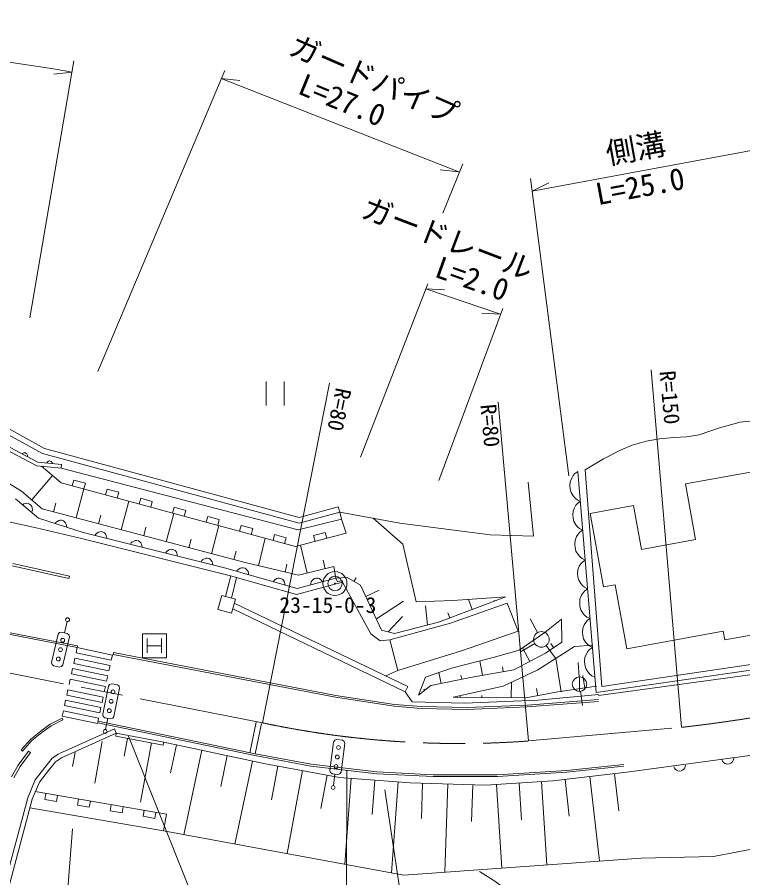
# Model space of a CAD drawing. Units: millimetres, scale not verified. Extents: x 40000 to 680000, y 20000 to 380000.
# Drawn here: x 285237 to 345690, y 244396 to 316085 of the extents above; entities that cross this region are included whole.
import ezdxf
from ezdxf.enums import TextEntityAlignment as Align

# ---------------------------------------------------------------- set-up
doc = ezdxf.new("R2010")
doc.units = ezdxf.units.MM
doc.header["$LTSCALE"] = 1000
doc.linetypes.add('CHAIN', pattern=[18.5, 12, -1.5, 3.5, -1.5])
for name, color, linetype, lineweight in [('M-BGD', 7, 'Continuous', 13), ('M-BGD-EXST', 7, 'Continuous', 13), ('M-BMK', 2, 'CHAIN', 13), ('M-BMK-SRVR', 3, 'Continuous', 13), ('M-STR-HTXT', 7, 'Continuous', 13), ('M-STR-STRC', 7, 'Continuous', 13)]:
    doc.layers.add(name, color=color, linetype=linetype, lineweight=lineweight)
doc.styles.add('ＭＳ ゴシック', font='')
doc.styles.get('ＭＳ ゴシック').set_extended_font_data('MS Gothic')

msp = doc.modelspace()

# ---------------------------------------------------------------- linework, layer by layer
at = {"layer": 'M-BGD'}
for p, q in [((305970, 285747), (305970, 283747)), ((307490, 283747), (307490, 285747)), ((287337, 279743), (283214, 282006)), ((287507, 280164), (283372, 282433)), ((286868, 278713), (282462, 281038)), ((286956, 279006), (282564, 281323)), ((285682, 279746), (285637, 279702)), ((285732, 279776), (285682, 279746)), ((285800, 279797), (285732, 279776)), ((285858, 279800), (285800, 279797)), ((285921, 279790), (285858, 279800)), ((285991, 279752), (285921, 279790)), ((286035, 279707), (285991, 279752)), ((286065, 279657), (286035, 279707)), ((286086, 279589), (286065, 279657)), ((286089, 279531), (286086, 279589)), ((308734, 273939), (287337, 279743)), ((308733, 274406), (287507, 280164)), ((286079, 279469), (286089, 279531)), ((288918, 278811), (286956, 279006)), ((287714, 278991), (287688, 278933)), ((287749, 279038), (287714, 278991)), ((287803, 279083), (287749, 279038)), ((287856, 279108), (287803, 279083)), ((287918, 279121), (287856, 279108)), ((287997, 279114), (287918, 279121)), ((288055, 279088), (287997, 279114)), ((288102, 279053), (288055, 279088)), ((288147, 278998), (288102, 279053)), ((288171, 278946), (288147, 278998)), ((288185, 278884), (288171, 278946)), ((282305, 278607), (285584, 276606)), ((288888, 278512), (286868, 278713)), ((288905, 277295), (287253, 278675)), ((288888, 278512), (288918, 278811)), ((308637, 273369), (288888, 278512)), ((331942, 278240), (331705, 278070)), ((331941, 278247), (333476, 259840)), ((333948, 260325), (332547, 278371)), ((346325, 278185), (340913, 277201)), ((286451, 275868), (288179, 277901)), ((289948, 277530), (289817, 277048)), ((290913, 277268), (289948, 277530)), ((331435, 277696), (331311, 277384)), ((331568, 277908), (331435, 277696)), ((331705, 278070), (331568, 277908)), ((308432, 271993), (288905, 277295)), ((290138, 274384), (290775, 276788)), ((290782, 276786), (290913, 277268)), ((292738, 276773), (292607, 276290)), ((293703, 276511), (292738, 276773)), ((327801, 277343), (328240, 272859)), ((331311, 277384), (331286, 277081)), ((331286, 277081), (331311, 276782)), ((331311, 276782), (331385, 276488)), ((340913, 277201), (341755, 272571)), ((285584, 276606), (287319, 275131)), ((293572, 276028), (293703, 276511)), ((295527, 276015), (295396, 275533)), ((296492, 275753), (295527, 276015)), ((331385, 276488), (331560, 276201)), ((331560, 276201), (331726, 276014)), ((331726, 276014), (331888, 275877)), ((287020, 274347), (285086, 275959)), ((285777, 275539), (285669, 275473)), ((285887, 275578), (285777, 275539)), ((286028, 275591), (285887, 275578)), ((286143, 275573), (286028, 275591)), ((286261, 275527), (286143, 275573)), ((286384, 275424), (286261, 275527)), ((286450, 275316), (286384, 275424)), ((286488, 275206), (286450, 275316)), ((288259, 274882), (288451, 275607)), ((293896, 273388), (294527, 275769)), ((296361, 275271), (296492, 275753)), ((311985, 275298), (308733, 274406)), ((311985, 275298), (312105, 274864)), ((331791, 275430), (331663, 275226)), ((331922, 275585), (331791, 275430)), ((331888, 275877), (332150, 275748)), ((332150, 275748), (331922, 275585)), ((336595, 275405), (332970, 274746)), ((337259, 271754), (336595, 275405)), ((280708, 274866), (286804, 273542)), ((286437, 274833), (286483, 274950)), ((286483, 274950), (286501, 275066)), ((286501, 275066), (286488, 275206)), ((287319, 275131), (304231, 270649)), ((292017, 273886), (292207, 274604)), ((297654, 272392), (298279, 274750)), ((298317, 275258), (298186, 274775)), ((299282, 274996), (298317, 275258)), ((299151, 274513), (299282, 274996)), ((312105, 274864), (308734, 273939)), ((312105, 274864), (312262, 274270)), ((317115, 273943), (312105, 274864)), ((331544, 274927), (331520, 274636)), ((331520, 274636), (331544, 274349)), ((331663, 275226), (331544, 274927)), ((332970, 274746), (334082, 268634)), ((290743, 273171), (287020, 274347)), ((288479, 274012), (288404, 273909)), ((288566, 274089), (288479, 274012)), ((288692, 274154), (288566, 274089)), ((288805, 274181), (288692, 274154)), ((288931, 274183), (288805, 274181)), ((289084, 274135), (288931, 274183)), ((289186, 274061), (289084, 274135)), ((289264, 273973), (289186, 274061)), ((289329, 273848), (289264, 273973)), ((301106, 274501), (300975, 274018)), ((302071, 274238), (301106, 274501)), ((301940, 273756), (302071, 274238)), ((312262, 274270), (308637, 273369)), ((312262, 274270), (312655, 273103)), ((317364, 272188), (314895, 274352)), ((324633, 272973), (317115, 273943)), ((331544, 274349), (331616, 274066)), ((331616, 274066), (331783, 273791)), ((286804, 273542), (290604, 272662)), ((289356, 273735), (289329, 273848)), ((289358, 273608), (289356, 273735)), ((302513, 270227), (290743, 273171)), ((292001, 273186), (291879, 273113)), ((292112, 273220), (292001, 273186)), ((292238, 273230), (292112, 273220)), ((292394, 273191), (292238, 273230)), ((292500, 273123), (292394, 273191)), ((295775, 272890), (295963, 273601)), ((301412, 271396), (302031, 273731)), ((303896, 273743), (303765, 273261)), ((304861, 273481), (303896, 273743)), ((304730, 272999), (304861, 273481)), ((310900, 273159), (309932, 272905)), ((311027, 272675), (310900, 273159)), ((331783, 273791), (331942, 273612)), ((331942, 273612), (332098, 273480)), ((332112, 273187), (331975, 273025)), ((332098, 273480), (332349, 273357)), ((332349, 273357), (332112, 273187)), ((290604, 272662), (303019, 269550)), ((291797, 273031), (291729, 272924)), ((291879, 273113), (291797, 273031)), ((292583, 273040), (292500, 273123)), ((292655, 272919), (292583, 273040)), ((292689, 272807), (292655, 272919)), ((292699, 272681), (292689, 272807)), ((294943, 272450), (294822, 272377)), ((295055, 272484), (294943, 272450)), ((295181, 272494), (295055, 272484)), ((295336, 272455), (295181, 272494)), ((295443, 272387), (295336, 272455)), ((299533, 271894), (299720, 272598)), ((305339, 270386), (305884, 272685)), ((306685, 272986), (306554, 272503)), ((307650, 272724), (306685, 272986)), ((307519, 272241), (307650, 272724)), ((312655, 273103), (308432, 271993)), ((309932, 272905), (310060, 272421)), ((328240, 272859), (324633, 272973)), ((331718, 272501), (331693, 272198)), ((331843, 272813), (331718, 272501)), ((331975, 273025), (331843, 272813)), ((341755, 272571), (337259, 271754)), ((294739, 272295), (294672, 272188)), ((294822, 272377), (294739, 272295)), ((295525, 272304), (295443, 272387)), ((295598, 272183), (295525, 272304)), ((295632, 272072), (295598, 272183)), ((295642, 271945), (295632, 272072)), ((297886, 271714), (297765, 271641)), ((297997, 271748), (297886, 271714)), ((298123, 271758), (297997, 271748)), ((298279, 271719), (298123, 271758)), ((298385, 271651), (298279, 271719)), ((309404, 269779), (308836, 272100)), ((318483, 267388), (317364, 272188)), ((331693, 272198), (331718, 271899)), ((331718, 271899), (331793, 271604)), ((297682, 271559), (297614, 271452)), ((297765, 271641), (297682, 271559)), ((298468, 271568), (298385, 271651)), ((298541, 271447), (298468, 271568)), ((298575, 271336), (298541, 271447)), ((298584, 271209), (298575, 271336)), ((300940, 271012), (300828, 270978)), ((301066, 271022), (300940, 271012)), ((301221, 270983), (301066, 271022)), ((303291, 270898), (303476, 271595)), ((331793, 271604), (331967, 271318)), ((331967, 271318), (332133, 271131)), ((332133, 271131), (332295, 270994)), ((332295, 270994), (332557, 270865)), ((289551, 269328), (284826, 270393)), ((289595, 269523), (284870, 270588)), ((300625, 270823), (300557, 270716)), ((300707, 270905), (300625, 270823)), ((300828, 270978), (300707, 270905)), ((301328, 270915), (301221, 270983)), ((301410, 270832), (301328, 270915)), ((301483, 270711), (301410, 270832)), ((301517, 270600), (301483, 270711)), ((301527, 270473), (301517, 270600)), ((304231, 270649), (308663, 269598)), ((307555, 269861), (307713, 270529)), ((308663, 269598), (311629, 270324)), ((310887, 270142), (310715, 270846)), ((311629, 270324), (311794, 269357)), ((332071, 270343), (331951, 270044)), ((332198, 270547), (332071, 270343)), ((332330, 270702), (332198, 270547)), ((332557, 270865), (332330, 270702)), ((308573, 268500), (302513, 270227)), ((303019, 269550), (308503, 267987)), ((303619, 270036), (303547, 269932)), ((303704, 270116), (303619, 270036)), ((303827, 270185), (303704, 270116)), ((303940, 270215), (303827, 270185)), ((304066, 270221), (303940, 270215)), ((304220, 270177), (304066, 270221)), ((304325, 270106), (304220, 270177)), ((304404, 270021), (304325, 270106)), ((304473, 269897), (304404, 270021)), ((304503, 269784), (304473, 269897)), ((304509, 269658), (304503, 269784)), ((331951, 270044), (331927, 269753)), ((331927, 269753), (331951, 269466)), ((289595, 269523), (289551, 269328)), ((302596, 267833), (303040, 269543)), ((303078, 267700), (303521, 269406)), ((306649, 269173), (306577, 269068)), ((306734, 269253), (306649, 269173)), ((306857, 269321), (306734, 269253)), ((306970, 269352), (306857, 269321)), ((307096, 269357), (306970, 269352)), ((307250, 269313), (307096, 269357)), ((307355, 269242), (307250, 269313)), ((307434, 269157), (307355, 269242)), ((307503, 269033), (307434, 269157)), ((307533, 268921), (307503, 269033)), ((307539, 268794), (307533, 268921)), ((308503, 267987), (312339, 269016)), ((311794, 269357), (308573, 268500)), ((309708, 268926), (309700, 268800)), ((309740, 269038), (309708, 268926)), ((309811, 269160), (309740, 269038)), ((309892, 269244), (309811, 269160)), ((309998, 269314), (309892, 269244)), ((310153, 269355), (309998, 269314)), ((310279, 269347), (310153, 269355)), ((310391, 269315), (310279, 269347)), ((310513, 269244), (310391, 269315)), ((310597, 269163), (310513, 269244)), ((310667, 269057), (310597, 269163)), ((311794, 269357), (312729, 269415)), ((311912, 269038), (311794, 269357)), ((312307, 269159), (311912, 269038)), ((312339, 269016), (312307, 269159)), ((312339, 269016), (314700, 264719)), ((312729, 269415), (313846, 268764)), ((313288, 269089), (313465, 269393)), ((331951, 269466), (332023, 269183)), ((332023, 269183), (332190, 268908)), ((332190, 268908), (332350, 268729)), ((313846, 268764), (315597, 265034)), ((314284, 267831), (315392, 268351)), ((332383, 268142), (332250, 267930)), ((332350, 268729), (332505, 268597)), ((332520, 268303), (332383, 268142)), ((332505, 268597), (332756, 268474)), ((332756, 268474), (332520, 268303)), ((334082, 268634), (335045, 268809)), ((335045, 268809), (336017, 263464)), ((290237, 263572), (268633, 267756)), ((290265, 263719), (268661, 267904)), ((301964, 266754), (302285, 267918)), ((302285, 267918), (303417, 267606)), ((303417, 267606), (303096, 266442)), ((315159, 265966), (317423, 267449)), ((321525, 267497), (318483, 267388)), ((320347, 265691), (325941, 267804)), ((325941, 267804), (321525, 267497)), ((323144, 266748), (322827, 267587)), ((325009, 267452), (324977, 267536)), ((332125, 267618), (332100, 267315)), ((332250, 267930), (332125, 267618)), ((303096, 266442), (301964, 266754)), ((317563, 259890), (303192, 266792)), ((317780, 260341), (303327, 267282)), ((319431, 265454), (319251, 267060)), ((321346, 265611), (326056, 267283)), ((326056, 267283), (326965, 264928)), ((332100, 267315), (332125, 267016)), ((332125, 267016), (332200, 266721)), ((332200, 266721), (332374, 266435)), ((316140, 264889), (317331, 266153)), ((321279, 266043), (321118, 266471)), ((332374, 266435), (332541, 266248)), ((332541, 266248), (332703, 266111)), ((332703, 266111), (332964, 265982)), ((332964, 265982), (332737, 265819)), ((289397, 265736), (289175, 264802)), ((316278, 264229), (321346, 265611)), ((316683, 264744), (320347, 265691)), ((328597, 264822), (327970, 265960)), ((330590, 265947), (329209, 264823)), ((330601, 264028), (330590, 265947)), ((332478, 265460), (332358, 265161)), ((332605, 265663), (332478, 265460)), ((332737, 265819), (332605, 265663)), ((288098, 262344), (288652, 264679)), ((288652, 264679), (288767, 264817)), ((288767, 264817), (288941, 264858)), ((288941, 264858), (289408, 264747)), ((289408, 264747), (289545, 264632)), ((289545, 264632), (289586, 264458)), ((314700, 264719), (315470, 264143)), ((315597, 265034), (316683, 264744)), ((326965, 264928), (322242, 263297)), ((329209, 264823), (327059, 263358)), ((332358, 265161), (332334, 264870)), ((332334, 264870), (332358, 264583)), ((332358, 264583), (332430, 264300)), ((336017, 263464), (344068, 264928)), ((344068, 264928), (344196, 264224)), ((344196, 264224), (347897, 264897)), ((289586, 264458), (289032, 262123)), ((315470, 264143), (316278, 264229)), ((316278, 264229), (316954, 261675)), ((328352, 263920), (327236, 263254)), ((329264, 263103), (330601, 264028)), ((329932, 263566), (329685, 263922)), ((332430, 264300), (332598, 264025)), ((332598, 264025), (332757, 263846)), ((332757, 263846), (332912, 263714)), ((290237, 263572), (290141, 263135)), ((290141, 263135), (293070, 262527)), ((290265, 263719), (290237, 263572)), ((293163, 262949), (290237, 263572)), ((293225, 263010), (293253, 263157)), ((311790, 259586), (293253, 263157)), ((322242, 263297), (316954, 261675)), ((327059, 263358), (324890, 262747)), ((326606, 261732), (329264, 263103)), ((327935, 262417), (327348, 263555)), ((328607, 261727), (331679, 263651)), ((329306, 263736), (330095, 262703)), ((331679, 263651), (333209, 263766)), ((332790, 263258), (332657, 263047)), ((332927, 263420), (332790, 263258)), ((332912, 263714), (333164, 263591)), ((333164, 263591), (332927, 263420)), ((289948, 262256), (290040, 262697)), ((290040, 262697), (292970, 262088)), ((293070, 262527), (293163, 262949)), ((311765, 259438), (293225, 263010)), ((324890, 262747), (321409, 261858)), ((324004, 261268), (323791, 262466)), ((330569, 259875), (330106, 262666)), ((332533, 262735), (332508, 262432)), ((332508, 262432), (332533, 262133)), ((332657, 263047), (332533, 262735)), ((333476, 259840), (351310, 262395)), ((351122, 262868), (333948, 260325)), ((288139, 262170), (288098, 262344)), ((288276, 262055), (288139, 262170)), ((288743, 261945), (288276, 262055)), ((288917, 261985), (288743, 261945)), ((289032, 262123), (288917, 261985)), ((289755, 261377), (289847, 261818)), ((289847, 261818), (292778, 261209)), ((292878, 261647), (289948, 262256)), ((292970, 262088), (292878, 261647)), ((316954, 261675), (315936, 261231)), ((321409, 261858), (319260, 261097)), ((323137, 261114), (326606, 261732)), ((325739, 261577), (325667, 261980)), ((325713, 260353), (328607, 261727)), ((332047, 261122), (331965, 262319)), ((332533, 262133), (332607, 261838)), ((332607, 261838), (332782, 261552)), ((333678, 259574), (351523, 262012)), ((292686, 260768), (289755, 261377)), ((292778, 261209), (292686, 260768)), ((319260, 261097), (318669, 259617)), ((319694, 260409), (323137, 261114)), ((320555, 260585), (320370, 261490)), ((322277, 260937), (322210, 261263)), ((332088, 261123), (332088, 259923)), ((332531, 260200), (332358, 261242)), ((332782, 261552), (332948, 261365)), ((332948, 261365), (333110, 261228)), ((333110, 261228), (333371, 261099)), ((289562, 260498), (289654, 260939)), ((289635, 260810), (289604, 260663)), ((289654, 260939), (292586, 260329)), ((292360, 258017), (292830, 260370)), ((292586, 260329), (292494, 259889)), ((292830, 260370), (292940, 260511)), ((292940, 260511), (293113, 260559)), ((293113, 260559), (293584, 260464)), ((293584, 260464), (293725, 260355)), ((293725, 260355), (293772, 260182)), ((317563, 259890), (317780, 260341)), ((318669, 259617), (319694, 260409)), ((321557, 259445), (325713, 260353)), ((326404, 259392), (326410, 260684)), ((333512, 260363), (330293, 259882)), ((289369, 259619), (289461, 260059)), ((292302, 259009), (289369, 259619)), ((289461, 260059), (292394, 259450)), ((293772, 260182), (293301, 257829)), ((316674, 258837), (311790, 259586)), ((317563, 259890), (318130, 259060)), ((319182, 260013), (319112, 260104)), ((322146, 259427), (322150, 259574)), ((323957, 259403), (323958, 259573)), ((330293, 259882), (327627, 259386)), ((328608, 259549), (328507, 260155)), ((328608, 259188), (333696, 259666)), ((332168, 259929), (332329, 258740)), ((289176, 258740), (289268, 259180)), ((289268, 259180), (292201, 258571)), ((292394, 259450), (292302, 259009)), ((316656, 258688), (311765, 259438)), ((318912, 258655), (316674, 258837)), ((318130, 259060), (322464, 258949)), ((322734, 259409), (321557, 259445)), ((322464, 258949), (328608, 259188)), ((327627, 259386), (322734, 259409)), ((333663, 259236), (327720, 258778)), ((333675, 259087), (327729, 258628)), ((288983, 257861), (289080, 258300)), ((289080, 258300), (292014, 257691)), ((292110, 258130), (289176, 258740)), ((292201, 258571), (292110, 258130)), ((318904, 258505), (316656, 258688)), ((322719, 258425), (318904, 258505)), ((322718, 258575), (318912, 258655)), ((327720, 258778), (322718, 258575)), ((327729, 258628), (322719, 258425)), ((288982, 257680), (287994, 257185)), ((289049, 257546), (288072, 257057)), ((288982, 257680), (289049, 257546)), ((288983, 257861), (291918, 257251)), ((292014, 257691), (291950, 257297)), ((291980, 257444), (305068, 254733)), ((292407, 257844), (292360, 258017)), ((292548, 257734), (292407, 257844)), ((293019, 257640), (292548, 257734)), ((292595, 256746), (292783, 257687)), ((293191, 257687), (293019, 257640)), ((293301, 257829), (293191, 257687)), ((287994, 257185), (287203, 256613)), ((288072, 257057), (287294, 256493)), ((293330, 256800), (288767, 254749)), ((291950, 257297), (305039, 254585)), ((293330, 256800), (293494, 256435)), ((304618, 254813), (305147, 257349)), ((305587, 257258), (305061, 254734)), ((286359, 255934), (285572, 255051)), ((287203, 256613), (286359, 255934)), ((287294, 256493), (286463, 255825)), ((293494, 256435), (288931, 254385)), ((293494, 256435), (293449, 256189)), ((297404, 255455), (293449, 256189)), ((297450, 255700), (293494, 256435)), ((294438, 256006), (294162, 254522)), ((286463, 255825), (285684, 254951)), ((292319, 255738), (291695, 252283)), ((296415, 255638), (295497, 250693)), ((297450, 255700), (297404, 255455)), ((305911, 253897), (297450, 255700)), ((298508, 255475), (298010, 253141)), ((311270, 253327), (311587, 255706)), ((311587, 255706), (311687, 255854)), ((311687, 255854), (311856, 255912)), ((311856, 255912), (312332, 255849)), ((312538, 255579), (312221, 253200)), ((312332, 255849), (312480, 255749)), ((312480, 255749), (312538, 255579)), ((336037, 253183), (351951, 255366)), ((285303, 253764), (286180, 254944)), ((285471, 253655), (286340, 254824)), ((285572, 255051), (285684, 254951)), ((286180, 254944), (286340, 254824)), ((288713, 254720), (288153, 254355)), ((290061, 254836), (289844, 253653)), ((300623, 255024), (299123, 247987)), ((302738, 254573), (302193, 252012)), ((305039, 254585), (309702, 253706)), ((305068, 254733), (309725, 253854)), ((288153, 254355), (287537, 253570)), ((288427, 254056), (287852, 253324)), ((288931, 254385), (288427, 254056)), ((304854, 254122), (303380, 247207)), ((312086, 252760), (305911, 253897)), ((309725, 253854), (315198, 253214)), ((331005, 253345), (335769, 253832)), ((340900, 253655), (340922, 253780)), ((343942, 254214), (343999, 254101)), ((343999, 254101), (344072, 254010)), ((344072, 254010), (344186, 253926)), ((344186, 253926), (344293, 253881)), ((344293, 253881), (344418, 253858)), ((344418, 253858), (344576, 253881)), ((344576, 253881), (344689, 253938)), ((344689, 253938), (344779, 254011)), ((344779, 254011), (344864, 254124)), ((344864, 254124), (344909, 254232)), ((344909, 254232), (344932, 254356)), ((284769, 252808), (285303, 253764)), ((284948, 252718), (285471, 253655)), ((287537, 253570), (286741, 252552)), ((287852, 253324), (287089, 252348)), ((306940, 253708), (306420, 250883)), ((308999, 253328), (307724, 246411)), ((309702, 253706), (315186, 253065)), ((311328, 253158), (311270, 253327)), ((311476, 253058), (311328, 253158)), ((312221, 253200), (312121, 253052)), ((315186, 253065), (319885, 252824)), ((315198, 253214), (319889, 252974)), ((325239, 252975), (331005, 253345)), ((325244, 252825), (331018, 253195)), ((336037, 253183), (329851, 252469)), ((331018, 253195), (335784, 253683)), ((335006, 253064), (335362, 249978)), ((339932, 253637), (339989, 253524)), ((339989, 253524), (340063, 253434)), ((340063, 253434), (340176, 253349)), ((340176, 253349), (340283, 253304)), ((340283, 253304), (340408, 253281)), ((340408, 253281), (340566, 253304)), ((340566, 253304), (340679, 253361)), ((340679, 253361), (340770, 253434)), ((340770, 253434), (340855, 253548)), ((340855, 253548), (340900, 253655)), ((286741, 252552), (286116, 251062)), ((287089, 252348), (286496, 250932)), ((311057, 252949), (310542, 250155)), ((311952, 252994), (311476, 253058)), ((311587, 252074), (311714, 253026)), ((312121, 253052), (311952, 252994)), ((317964, 252315), (312086, 252760)), ((313066, 252686), (312524, 245532)), ((315025, 252537), (314809, 249680)), ((316984, 252389), (316412, 244819)), ((319885, 252824), (325244, 252825)), ((319889, 252974), (325239, 252975)), ((329851, 252469), (324240, 252107)), ((328916, 252409), (329363, 245471)), ((330882, 252588), (331234, 249536)), ((332944, 252826), (333756, 245783)), ((324240, 252107), (317964, 252315)), ((319010, 252280), (318913, 249336)), ((321102, 252211), (320859, 244868)), ((323194, 252142), (323093, 249082)), ((325175, 252168), (325624, 245206)), ((327045, 252288), (327244, 249210)), ((286116, 251062), (283382, 240851)), ((286496, 250932), (283772, 240759)), ((286743, 251572), (297664, 249689)), ((287615, 251421), (287530, 250929)), ((287530, 250929), (288516, 250759)), ((288516, 250759), (288601, 251251)), ((290345, 250951), (290260, 250458)), ((297419, 248299), (286296, 250217)), ((290260, 250458), (291246, 250288)), ((291246, 250288), (291331, 250781)), ((293076, 250480), (292991, 249987)), ((293976, 249817), (294061, 250310)), ((292991, 249987), (293976, 249817)), ((295806, 250009), (295721, 249516)), ((295721, 249516), (296706, 249347)), ((296706, 249347), (296791, 249839)), ((297664, 249689), (297419, 248299)), ((297419, 248299), (317459, 244627)), ((343254, 246156), (352676, 247974)), ((317459, 244627), (337226, 246029)), ((337226, 246029), (343254, 246156))]:
    msp.add_line(p, q, dxfattribs=at)
for points in [[(332547, 278371), (334094, 279292), (335553, 280045), (336481, 280428), (337631, 280777), (338749, 280966), (339947, 281061), (341010, 281127), (342045, 281293), (343737, 281890), (345474, 282354), (346190, 282438), (346993, 282382), (347492, 282213), (347996, 281879), (348281, 281576), (348591, 281059), (348824, 280406), (348978, 279621), (349039, 278476), (349235, 277407), (349449, 276950), (349806, 276471), (350110, 276142)], [(323754, 244922), (325031, 244117), (326321, 243168), (327593, 242196), (328981, 241268), (330215, 240606), (331498, 240035), (333112, 239434), (334832, 238908), (337242, 238293), (339792, 237757), (341176, 237553), (342629, 237445), (344430, 237454), (346077, 237561)]]:
    msp.add_lwpolyline(points, dxfattribs=at)
for centre, radius in [((289434, 265892), 160), ((328911, 264252), 650), ((289027, 264179), 160), ((288842, 263401), 160), ((288657, 262623), 160), ((332088, 260523), 600), ((293223, 259884), 160), ((293066, 259099), 160), ((292909, 258315), 160), ((292564, 256589), 160), ((312010, 255246), 160), ((311904, 254453), 160), ((311798, 253660), 160), ((311566, 251916), 160)]:
    msp.add_circle(centre, radius, dxfattribs=at)
at = {"layer": 'M-BGD-EXST'}
for p, q in [((295664, 262731), (295664, 264731)), ((295664, 264731), (297664, 264731)), ((297664, 264731), (297664, 262731)), ((296064, 264331), (296064, 263131)), ((297264, 264331), (297264, 263131)), ((296064, 263731), (297264, 263731)), ((297664, 262731), (295664, 262731)), ((294499, 256205), (299608, 243399))]:
    msp.add_line(p, q, dxfattribs=at)
at = {"layer": 'M-BMK'}
for p, q in [((204727, 277183), (305680, 257301)), ((327835, 255791), (340591, 256930))]:
    msp.add_line(p, q, dxfattribs=at)
for centre, radius, start, end in [((324916, 393971), 137935, 276.52502, 288.82518), ((322067, 334415), 78835, 258.00287, 274.19528)]:
    msp.add_arc(centre, radius, start, end, dxfattribs=at)
at = {"layer": 'M-BMK-SRVR'}
for radius in [1000, 600, 40]:
    msp.add_circle((311712, 268910), radius, dxfattribs=at)
at = {"layer": 'M-STR-HTXT'}
for p, q in [((204040, 324408), (288265, 311774)), ((286275, 291053), (289967, 312438)), ((288265, 311774), (289828, 311512)), ((289828, 311512), (288279, 311346)), ((291952, 286581), (302524, 311655)), ((322026, 303201), (302240, 310983)), ((302240, 310983), (303790, 310825)), ((328134, 301592), (347485, 305195)), ((322026, 303201), (320477, 303359)), ((320707, 299771), (322362, 303859)), ((327996, 302659), (331205, 277894)), ((328134, 301592), (329532, 302280)), ((313844, 279443), (319458, 293880)), ((325498, 291359), (319274, 293461)), ((319274, 293461), (320829, 293379)), ((320361, 277488), (325711, 291808)), ((325498, 291359), (323942, 291441)), ((340591, 256930), (338062, 286709)), ((305680, 257301), (311254, 285602)), ((325314, 284021), (327835, 255791)), ((312711, 253325), (312613, 231266)), ((289834, 248474), (288562, 231942))]:
    msp.add_line(p, q, dxfattribs=at)
at = {"layer": 'M-STR-STRC'}
msp.add_line((315857, 251716), (317158, 243042), dxfattribs=at)

# ---------------------------------------------------------------- texts
at = {"layer": 'M-BMK-SRVR', "style": 'ＭＳ ゴシック'}
msp.add_text('23-15-0-3', height=1320, dxfattribs=at).set_placement((307081, 266061), align=Align.BOTTOM_LEFT)
at = {"layer": 'M-STR-HTXT', "style": 'ＭＳ ゴシック'}
for s, height, rotation, p in [('ガードパイプ', 1833, 336.5, (307508, 312546)), ('L=27.0', 1833, 337.8, (308300, 309248)), ('側溝', 1833, 10.4, (334569, 303261)), ('L=25.0', 1833, 10.6, (333725, 299880)), ('ガードレール', 1833, 339.1, (313577, 298960)), ('L=2.0', 1833, 340.3, (319726, 293978)), ('R=150', 1320, 275.2, (338359, 286548)), ('R=80', 1320, 258.3, (311410, 285371)), ('R=80', 1320, 275.4, (323425, 283756))]:
    msp.add_text(s, height=height, rotation=rotation, dxfattribs=at).set_placement(p, align=Align.BOTTOM_LEFT)

doc.saveas('drawing.dxf')
